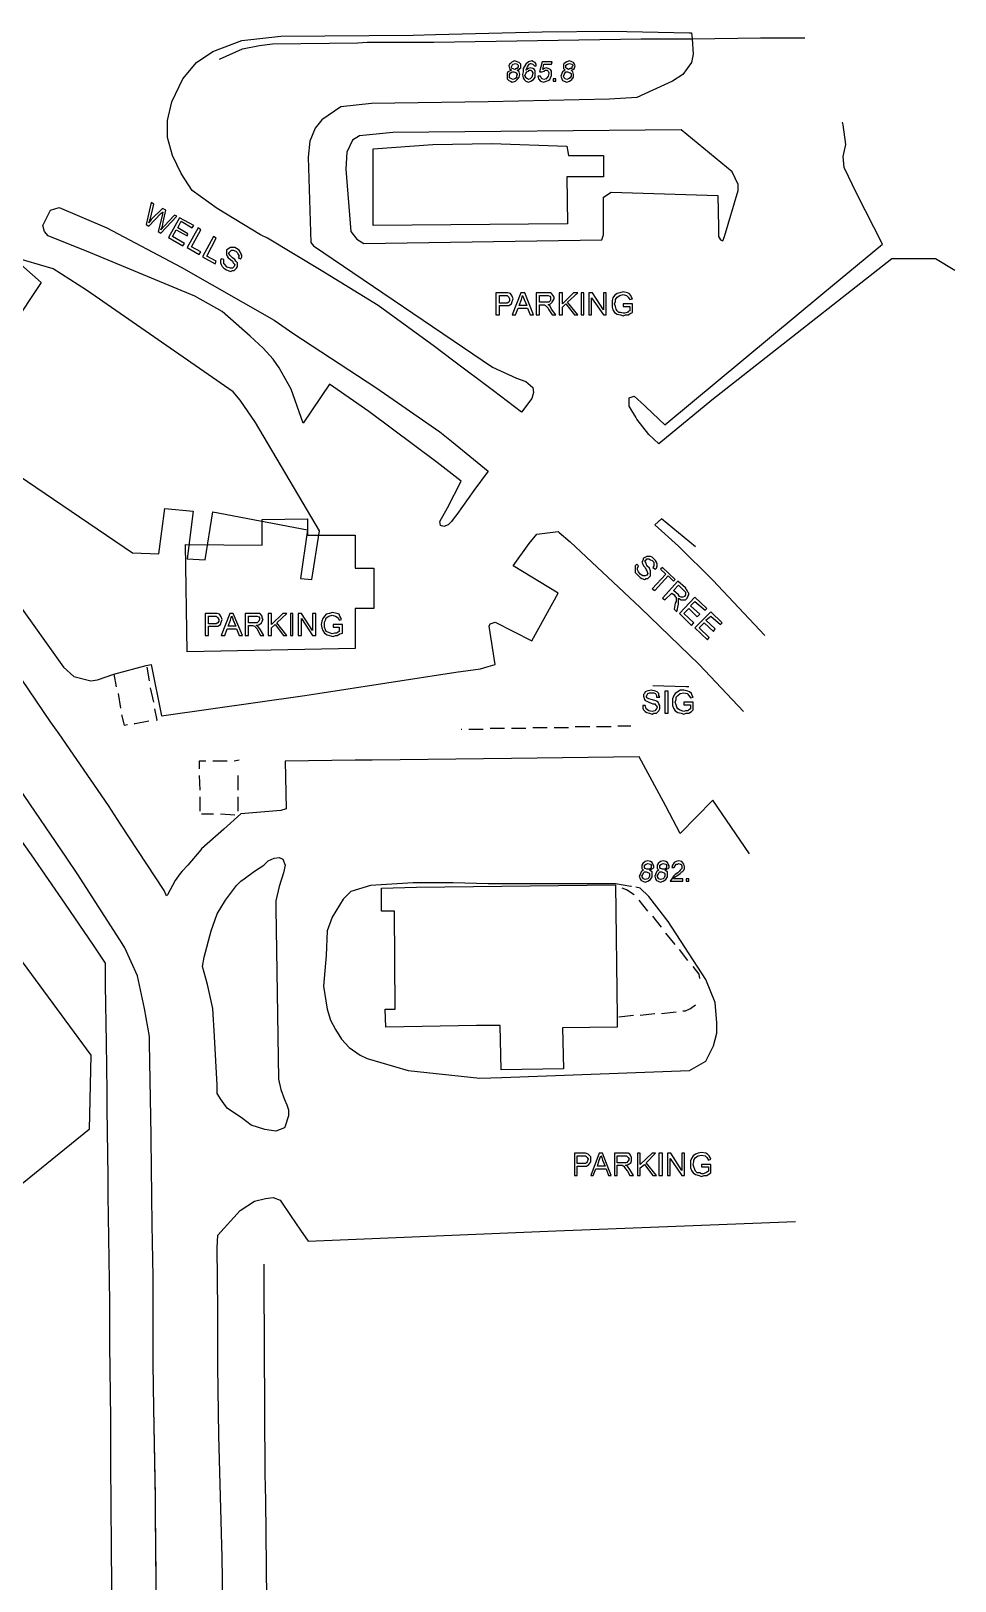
# Model space of a CAD drawing. Header units: feet. Extents: x -3749 to 14959, y 505 to 21005.
# Drawn here: x 9867 to 14199, y 8911 to 16181 of the extents above; entities that cross this region are included whole.
import ezdxf

# ---------------------------------------------------------------- set-up
doc = ezdxf.new("R2010")
doc.units = ezdxf.units.FT
doc.layers.add('Topo', color=7, linetype='CONTINUOUS')

msp = doc.modelspace()

# ---------------------------------------------------------------- linework, layer by layer
at = {"layer": 'Topo', "color": 7}
for points in [[(10943.2, 15225), (10739.2, 15349), (10623.2, 15433), (10571.2, 15513), (10531.2, 15597), (10507.2, 15681), (10507.2, 15761), (10527.2, 15849), (10579.2, 15956.9), (10643.2, 16032.9), (10719.2, 16084.9), (10855.2, 16136.9), (11039.2, 16156.9), (11659.2, 16160.9), (11763.2, 16164.9)], [(12967.2, 16144.9), (12971.2, 16072.9), (12963.2, 16032.9), (12923.2, 15976.9), (12875.2, 15944.9), (12707.2, 15869), (12579.2, 15861), (12011.2, 15849), (11463.2, 15841), (11319.2, 15825), (11231.2, 15765), (11199.2, 15725), (11175.2, 15665), (11167.2, 15589), (11179.2, 15189), (11191.2, 15173), (12031.2, 14605), (12143.2, 14553), (12187.2, 14537), (12219.2, 14509), (12223.2, 14485), (12215.2, 14457), (12167.2, 14393)], [(11443.2, 16128.9), (11755.2, 16128.9), (12727.2, 16144.9), (12927.2, 16144.9), (12967.2, 16144.9), (13287.2, 16148.9), (13495.2, 16148.9)], [(11763.2, 16164.9), (12263.2, 16176.9), (12587.2, 16180.9), (12955.2, 16172.9), (12959.2, 16172.9)], [(12959.2, 16172.9), (12963.2, 16172.9)], [(12963.2, 16172.9), (12967.2, 16144.9)], [(10751.2, 16048.9), (10859.2, 16096.9), (10939.2, 16112.9), (10999.2, 16120.9), (11399.2, 16124.9), (11443.2, 16128.9)], [(12915.2, 15717), (11563.2, 15705), (11407.2, 15689), (11375.2, 15669), (11347.2, 15613), (11343.2, 15533), (11367.2, 15241), (11395.2, 15205), (11427.2, 15185), (12543.2, 15201), (12551.2, 15225), (12551.2, 15293), (12551.2, 15361), (12551.2, 15401), (12587.2, 15425), (13087.2, 15409), (13091.2, 15261), (13091.2, 15217), (13099.2, 15201), (13111.2, 15197), (13119.2, 15217), (13183.2, 15433), (13183.2, 15461), (13155.2, 15521), (12915.2, 15717)], [(12751.2, 14417), (12839.2, 14333), (13579.2, 14949), (13859.2, 15181), (13739.2, 15417), (13679.2, 15541), (13675.2, 15593), (13687.2, 15649), (13675.2, 15741), (13671.2, 15753)], [(10127.2, 15149), (10115.2, 15153), (9947.2, 15221), (9931.2, 15241), (9923.2, 15269), (9959.2, 15341), (9999.2, 15353)], [(9999.2, 15353), (10223.2, 15257), (10571.2, 15073), (11007.2, 14825), (11099.2, 14761)], [(11843.2, 14637), (11759.2, 14701), (11495.2, 14893), (11227.2, 15057), (10975.2, 15209), (10943.2, 15225)], [(11771.2, 14157), (11451.2, 14397), (11267.2, 14525), (11143.2, 14341), (11087.2, 14501), (11031.2, 14601), (11003.2, 14641), (10955.2, 14693), (10895.2, 14749), (10763.2, 14865), (10635.2, 14937), (10127.2, 15149)], [(9411.2, 14585), (9683.2, 14181), (10343.2, 13733), (10467.2, 13729), (10495.2, 13941), (10627.2, 13929), (10599.2, 13705), (10683.2, 13701), (10719.2, 13925), (11163.2, 13841), (11131.2, 13613), (11183.2, 13609), (11219.2, 13837), (10919.2, 14345), (10847.2, 14449), (10815.2, 14489), (10127.2, 14965), (9971.2, 15065), (9779.2, 15121), (9915.2, 15001), (9779.2, 14797)], [(14199.2, 15057), (14107.2, 15113), (13903.2, 15113), (13059.2, 14449), (12811.2, 14245), (12763.2, 14289), (12707.2, 14361), (12703.2, 14369)], [(11099.2, 14761), (11483.2, 14509), (11783.2, 14301), (11839.2, 14257)], [(12167.2, 14393), (12035.2, 14493), (11843.2, 14637)], [(12703.2, 14369), (12671.2, 14421), (12671.2, 14461), (12695.2, 14469), (12743.2, 14425), (12751.2, 14417)], [(11839.2, 14257), (12011.2, 14117)], [(11819.2, 13945), (11883.2, 14069), (11771.2, 14157)], [(12011.2, 14117), (11943.2, 14025), (11863.2, 13913), (11851.2, 13897)], [(11851.2, 13897), (11839.2, 13881), (11823.2, 13865), (11803.2, 13857), (11787.2, 13861), (11783.2, 13881), (11819.2, 13945)], [(12983.2, 13761), (12823.2, 13893), (12791.2, 13865)], [(11211.2, 13073), (11859.2, 13173), (11975.2, 13189), (12011.2, 13201), (12043.2, 13209), (12015.2, 13389), (12019.2, 13401), (12043.2, 13409), (12215.2, 13321), (12339.2, 13545), (12127.2, 13673), (12203.2, 13777), (12239.2, 13821), (12339.2, 13833)], [(12339.2, 13833), (12343.2, 13829)], [(12343.2, 13829), (12395.2, 13785), (12723.2, 13477), (12999.2, 13209), (13207.2, 12989)], [(13307.2, 13345), (13063.2, 13605), (12903.2, 13765), (12791.2, 13865)], [(9627.2, 13749), (9651.2, 13713), (10019.2, 13197), (10067.2, 13153), (10147.2, 13133), (10179.2, 13137), (10255.2, 13165)], [(9999.2, 12885), (9959.2, 12941), (9755.2, 13241)], [(10255.2, 13165), (10407.2, 13205)], [(10407.2, 13205), (10431.2, 13209), (10479.2, 12969), (11151.2, 13065), (11211.2, 13073)], [(12939.2, 13105), (12783.2, 13109)], [(12951.2, 13105), (12939.2, 13105)], [(10287.2, 12461), (10231.2, 12549), (9999.2, 12885)], [(11387.2, 12761), (11059.2, 12757), (11063.2, 12533), (11039.2, 12525), (10851.2, 12509), (10771.2, 12437)], [(12119.2, 12769), (11467.2, 12761), (11387.2, 12761)], [(12843.2, 12545), (12719.2, 12777), (12119.2, 12769)], [(10035.2, 12301), (9811.2, 12629)], [(13235.2, 12321), (13063.2, 12573), (12911.2, 12417), (12843.2, 12545)], [(10503.2, 12125), (10491.2, 12149), (10287.2, 12461)], [(10771.2, 12437), (10667.2, 12345)], [(9791.2, 12425), (9867.2, 12317), (10027.2, 12085)], [(10295.2, 11901), (10087.2, 12225), (10035.2, 12301)], [(10667.2, 12345), (10663.2, 12341), (10603.2, 12269), (10575.2, 12241)], [(10851.2, 12193), (10867.2, 12205), (10915.2, 12241), (10959.2, 12269), (10979.2, 12289), (11007.2, 12301), (11031.2, 12305), (11047.2, 12297), (11059.2, 12269), (11051.2, 12233), (11031.2, 12169), (11015.2, 12101), (11015.2, 12065), (11019.2, 11769)], [(10575.2, 12241), (10567.2, 12229), (10543.2, 12197), (10507.2, 12129)], [(10739.2, 12041), (10779.2, 12105), (10831.2, 12173), (10851.2, 12193)], [(11683.2, 12185), (11659.2, 12185), (11459.2, 12173), (11367.2, 12145), (11331.2, 12109), (11279.2, 12025), (11255.2, 11961), (11251.2, 11845), (11239.2, 11701), (11255.2, 11593), (11271.2, 11541), (11295.2, 11497), (11323.2, 11453), (11359.2, 11413), (11411.2, 11377), (11443.2, 11361), (11635.2, 11305), (11971.2, 11269), (12075.2, 11273)], [(12683.2, 12169), (12679.2, 12169), (12607.2, 12181), (12119.2, 12181), (12111.2, 12181), (12011.2, 12181), (11847.2, 12185), (11683.2, 12185)], [(13031.2, 11733), (12855.2, 12005), (12763.2, 12121), (12723.2, 12161), (12703.2, 12165)], [(10027.2, 12085), (10159.2, 11893), (10215.2, 11809), (10215.2, 11705)], [(10507.2, 12129), (10503.2, 12125)], [(10679.2, 11837), (10711.2, 11961), (10739.2, 12041), (10739.2, 12041)], [(10423.2, 11433), (10423.2, 11465), (10399.2, 11597), (10367.2, 11749), (10307.2, 11881), (10295.2, 11901)], [(10671.2, 11793), (10679.2, 11837)], [(10707.2, 11653), (10695.2, 11709), (10671.2, 11793)], [(10215.2, 11705), (10219.2, 11437)], [(11019.2, 11769), (11027.2, 11265), (11039.2, 11217), (11055.2, 11169), (11067.2, 11145), (11075.2, 11121), (11075.2, 11093), (11059.2, 11045)], [(12075.2, 11273), (12955.2, 11305), (13031.2, 11349), (13067.2, 11421), (13083.2, 11481), (13083.2, 11529), (13075.2, 11625), (13031.2, 11733)], [(10739.2, 11197), (10739.2, 11237), (10727.2, 11465), (10719.2, 11597), (10707.2, 11653)], [(10219.2, 11437), (10223.2, 11205), (10223.2, 11125)], [(10431.2, 10985), (10431.2, 11001), (10423.2, 11433)], [(10755.2, 11173), (10743.2, 11193), (10739.2, 11197)], [(10223.2, 11125), (10227.2, 10809)], [(11059.2, 11045), (11055.2, 11037), (11015.2, 11021), (10963.2, 11029), (10899.2, 11049), (10859.2, 11081), (10787.2, 11129), (10755.2, 11173)], [(10435.2, 10581), (10431.2, 10985)], [(10227.2, 10809), (10227.2, 10721)], [(10227.2, 10721), (10235.2, 10221)], [(10743.2, 10533), (10847.2, 10649), (10915.2, 10693), (10967.2, 10705), (11003.2, 10709), (11035.2, 10697), (11083.2, 10625)], [(11083.2, 10625), (11131.2, 10557), (11167.2, 10505), (12327.2, 10553)], [(10439.2, 10153), (10439.2, 10337), (10435.2, 10581)], [(12327.2, 10553), (12531.2, 10561), (13451.2, 10597)], [(10743.2, 10181), (10739.2, 10473), (10743.2, 10533)], [(10959.2, 10397), (10959.2, 10313)], [(10959.2, 10313), (10963.2, 9413.1), (10967.2, 9289.1)], [(10235.2, 10221), (10235.2, 10017), (10239.2, 9673.1)], [(10747.2, 9593.1), (10743.2, 9917), (10743.2, 10181)], [(10439.2, 9929), (10439.2, 10153)], [(10439.2, 9929), (10439.2, 9929)], [(10439.2, 9929), (10439.2, 9929)], [(10443.2, 9721.1), (10439.2, 9929)], [(10443.2, 9721.1), (10439.2, 9929)], [(10239.2, 9673.1), (10239.2, 9461.1)], [(10451.2, 9309.1), (10443.2, 9721.1)], [(10451.2, 9225.1), (10451.2, 9297.1), (10443.2, 9721.1)], [(10763.2, 9021.1), (10747.2, 9593.1)], [(10239.2, 9461.1), (10243.2, 9073.1)], [(10459.2, 8457.1), (10451.2, 9237.1), (10451.2, 9309.1)], [(10967.2, 9289.1), (10975.2, 8361.1)], [(10459.2, 8409.1), (10451.2, 9225.1)], [(10243.2, 9073.1), (10247.2, 8517.1), (10251.2, 8093.1)], [(10775.2, 8269.1), (10767.2, 8817.1), (10763.2, 9021.1)]]:
    msp.add_lwpolyline(points, dxfattribs=at)
at = {"layer": 'Topo', "color": 1}
for points in [[(12119.2, 15996.9), (12111.2, 15992.9), (12103.2, 15988.9), (12099.2, 15980.9), (12099.2, 15968.9), (12099.2, 15956.9), (12107.2, 15948.9), (12115.2, 15944.9), (12123.2, 15940.9), (12139.2, 15944.9), (12147.2, 15952.9), (12155.2, 15964.9), (12159.2, 15976.9), (12155.2, 15988.9), (12147.2, 15996.9), (12155.2, 16000.9), (12159.2, 16004.9), (12163.2, 16008.9), (12163.2, 16016.9), (12163.2, 16024.9), (12155.2, 16032.9), (12147.2, 16036.9), (12135.2, 16040.9), (12123.2, 16036.9), (12115.2, 16028.9), (12111.2, 16024.9), (12107.2, 16016.9), (12111.2, 16004.9), (12119.2, 15996.9)], [(12119.2, 16012.9), (12123.2, 16020.9), (12127.2, 16024.9), (12139.2, 16028.9), (12147.2, 16024.9), (12151.2, 16020.9), (12151.2, 16016.9), (12151.2, 16012.9), (12147.2, 16004.9), (12143.2, 16004.9), (12135.2, 16000.9), (12123.2, 16004.9), (12119.2, 16008.9), (12119.2, 16012.9)], [(12187.2, 15996.9), (12195.2, 16012.9), (12199.2, 16020.9), (12203.2, 16024.9), (12207.2, 16028.9), (12211.2, 16028.9), (12219.2, 16024.9), (12227.2, 16016.9), (12235.2, 16016.9), (12235.2, 16024.9), (12231.2, 16032.9), (12223.2, 16036.9), (12215.2, 16040.9), (12199.2, 16036.9), (12187.2, 16024.9), (12175.2, 16004.9), (12175.2, 15988.9), (12171.2, 15976.9), (12175.2, 15960.9), (12179.2, 15952.9), (12187.2, 15944.9), (12199.2, 15940.9), (12211.2, 15944.9), (12223.2, 15952.9), (12231.2, 15964.9), (12231.2, 15980.9), (12231.2, 15992.9), (12227.2, 16000.9), (12219.2, 16004.9), (12207.2, 16008.9), (12199.2, 16004.9), (12187.2, 15996.9)], [(12183.2, 15972.9), (12187.2, 15980.9), (12191.2, 15988.9), (12199.2, 15992.9), (12203.2, 15996.9), (12211.2, 15996.9), (12215.2, 15992.9), (12219.2, 15984.9), (12219.2, 15980.9), (12215.2, 15964.9), (12207.2, 15956.9), (12199.2, 15952.9), (12195.2, 15956.9), (12187.2, 15960.9), (12187.2, 15964.9), (12183.2, 15972.9)], [(12243.2, 15968.9), (12247.2, 15956.9), (12255.2, 15944.9), (12271.2, 15940.9), (12283.2, 15944.9), (12291.2, 15948.9), (12299.2, 15952.9), (12303.2, 15960.9), (12307.2, 15972.9), (12307.2, 15980.9), (12307.2, 15992.9), (12303.2, 16000.9), (12291.2, 16004.9), (12283.2, 16008.9), (12275.2, 16004.9), (12267.2, 16000.9), (12271.2, 16024.9), (12307.2, 16024.9), (12311.2, 16036.9), (12263.2, 16036.9), (12251.2, 15988.9), (12263.2, 15988.9), (12271.2, 15992.9), (12279.2, 15996.9), (12287.2, 15996.9), (12291.2, 15992.9), (12295.2, 15984.9), (12295.2, 15980.9), (12291.2, 15968.9), (12283.2, 15956.9), (12271.2, 15952.9), (12263.2, 15956.9), (12259.2, 15960.9), (12255.2, 15968.9), (12243.2, 15968.9)], [(12371.2, 15996.9), (12363.2, 15992.9), (12359.2, 15988.9), (12355.2, 15980.9), (12351.2, 15968.9), (12355.2, 15956.9), (12359.2, 15948.9), (12367.2, 15944.9), (12379.2, 15940.9), (12391.2, 15944.9), (12403.2, 15952.9), (12411.2, 15964.9), (12411.2, 15976.9), (12407.2, 15988.9), (12399.2, 15996.9), (12407.2, 16000.9), (12415.2, 16004.9), (12415.2, 16008.9), (12419.2, 16016.9), (12415.2, 16024.9), (12411.2, 16032.9), (12403.2, 16036.9), (12391.2, 16040.9), (12379.2, 16036.9), (12367.2, 16028.9), (12363.2, 16024.9), (12363.2, 16016.9), (12363.2, 16004.9), (12371.2, 15996.9)], [(12375.2, 16012.9), (12375.2, 16020.9), (12383.2, 16024.9), (12391.2, 16028.9), (12403.2, 16024.9), (12407.2, 16020.9), (12407.2, 16016.9), (12403.2, 16012.9), (12403.2, 16004.9), (12395.2, 16004.9), (12387.2, 16000.9), (12379.2, 16004.9), (12375.2, 16008.9), (12375.2, 16012.9)], [(12111.2, 15968.9), (12111.2, 15976.9), (12115.2, 15984.9), (12123.2, 15988.9), (12131.2, 15988.9), (12143.2, 15984.9), (12143.2, 15980.9), (12147.2, 15976.9), (12143.2, 15968.9), (12143.2, 15960.9), (12135.2, 15956.9), (12127.2, 15952.9), (12119.2, 15956.9), (12111.2, 15960.9), (12111.2, 15968.9)], [(12315.2, 15944.9), (12327.2, 15944.9), (12327.2, 15956.9), (12315.2, 15956.9), (12315.2, 15944.9)], [(12363.2, 15968.9), (12367.2, 15976.9), (12371.2, 15984.9), (12375.2, 15988.9), (12383.2, 15988.9), (12395.2, 15984.9), (12399.2, 15980.9), (12399.2, 15976.9), (12399.2, 15968.9), (12395.2, 15960.9), (12387.2, 15956.9), (12379.2, 15952.9), (12371.2, 15956.9), (12367.2, 15960.9), (12363.2, 15968.9)], [(12027.2, 15653), (12379.2, 15641), (12387.2, 15597), (12551.2, 15597), (12551.2, 15497), (12379.2, 15497), (12383.2, 15277), (11471.2, 15269), (11471.2, 15629), (11751.2, 15649), (12027.2, 15653)], [(10407.2, 15273), (10419.2, 15265), (10475.2, 15325), (10487.2, 15333), (10483.2, 15329), (10483.2, 15321), (10463.2, 15241), (10475.2, 15233), (10551.2, 15313), (10539.2, 15317), (10491.2, 15265), (10475.2, 15249), (10483.2, 15265), (10487.2, 15285), (10499.2, 15341), (10483.2, 15349), (10431.2, 15297), (10427.2, 15289), (10419.2, 15281), (10427.2, 15301), (10443.2, 15369), (10431.2, 15377), (10407.2, 15273)], [(10511.2, 15213), (10579.2, 15173), (10587.2, 15185), (10531.2, 15217), (10547.2, 15249), (10599.2, 15221), (10603.2, 15229), (10555.2, 15257), (10571.2, 15289), (10623.2, 15257), (10631.2, 15269), (10563.2, 15305), (10511.2, 15213)], [(10599.2, 15165), (10655.2, 15133), (10663.2, 15145), (10619.2, 15169), (10663.2, 15249), (10651.2, 15257), (10599.2, 15165)], [(10671.2, 15121), (10731.2, 15089), (10735.2, 15101), (10691.2, 15125), (10735.2, 15209), (10723.2, 15217), (10671.2, 15121)], [(10759.2, 15113), (10755.2, 15105), (10755.2, 15093), (10759.2, 15085), (10763.2, 15077), (10771.2, 15069), (10783.2, 15061), (10791.2, 15057), (10803.2, 15053), (10811.2, 15057), (10819.2, 15057), (10831.2, 15069), (10835.2, 15077), (10835.2, 15085), (10835.2, 15093), (10827.2, 15101), (10823.2, 15109), (10811.2, 15117), (10799.2, 15129), (10795.2, 15137), (10795.2, 15141), (10799.2, 15145), (10803.2, 15149), (10807.2, 15153), (10815.2, 15153), (10827.2, 15149), (10835.2, 15141), (10839.2, 15133), (10843.2, 15125), (10839.2, 15117), (10851.2, 15113), (10855.2, 15121), (10855.2, 15129), (10851.2, 15137), (10847.2, 15145), (10843.2, 15153), (10831.2, 15161), (10823.2, 15165), (10815.2, 15165), (10803.2, 15165), (10795.2, 15161), (10783.2, 15153), (10783.2, 15145), (10783.2, 15137), (10783.2, 15133), (10787.2, 15125), (10791.2, 15117), (10803.2, 15109), (10811.2, 15101), (10815.2, 15093), (10819.2, 15089), (10823.2, 15085), (10819.2, 15077), (10811.2, 15069), (10803.2, 15069), (10787.2, 15073), (10775.2, 15085), (10771.2, 15089), (10771.2, 15097), (10771.2, 15109), (10759.2, 15113)], [(12047.2, 14849), (12063.2, 14849), (12063.2, 14893), (12087.2, 14893), (12107.2, 14893), (12119.2, 14901), (12123.2, 14913), (12127.2, 14925), (12123.2, 14937), (12115.2, 14949), (12103.2, 14953), (12095.2, 14953), (12087.2, 14953), (12047.2, 14953), (12047.2, 14849)], [(12063.2, 14905), (12063.2, 14941), (12087.2, 14941), (12095.2, 14941), (12099.2, 14941), (12107.2, 14933), (12111.2, 14925), (12111.2, 14917), (12107.2, 14909), (12099.2, 14905), (12087.2, 14905), (12063.2, 14905)], [(12123.2, 14849), (12139.2, 14849), (12151.2, 14881), (12195.2, 14881), (12207.2, 14849), (12223.2, 14849), (12183.2, 14953), (12163.2, 14953), (12123.2, 14849)], [(12155.2, 14893), (12167.2, 14921), (12171.2, 14941), (12175.2, 14933), (12179.2, 14921), (12191.2, 14893), (12155.2, 14893)], [(12235.2, 14849), (12251.2, 14849), (12251.2, 14897), (12267.2, 14897), (12275.2, 14897), (12279.2, 14893), (12287.2, 14885), (12291.2, 14881), (12295.2, 14873), (12311.2, 14849), (12327.2, 14849), (12307.2, 14877), (12299.2, 14893), (12291.2, 14897), (12303.2, 14901), (12311.2, 14909), (12315.2, 14917), (12319.2, 14925), (12319.2, 14933), (12315.2, 14941), (12307.2, 14949), (12303.2, 14953), (12295.2, 14953), (12283.2, 14953), (12235.2, 14953), (12235.2, 14849)], [(12251.2, 14909), (12251.2, 14941), (12283.2, 14941), (12291.2, 14941), (12299.2, 14937), (12303.2, 14933), (12303.2, 14925), (12303.2, 14917), (12295.2, 14909), (12287.2, 14909), (12279.2, 14909), (12251.2, 14909)], [(12343.2, 14849), (12359.2, 14849), (12359.2, 14885), (12375.2, 14901), (12415.2, 14849), (12431.2, 14849), (12383.2, 14909), (12431.2, 14953), (12411.2, 14953), (12359.2, 14901), (12359.2, 14953), (12343.2, 14953), (12343.2, 14849)], [(12447.2, 14849), (12459.2, 14849), (12459.2, 14953), (12447.2, 14953), (12447.2, 14849)], [(12483.2, 14849), (12495.2, 14849), (12495.2, 14929), (12551.2, 14849), (12563.2, 14849), (12563.2, 14953), (12551.2, 14953), (12551.2, 14873), (12499.2, 14953), (12483.2, 14953), (12483.2, 14849)], [(12643.2, 14889), (12675.2, 14889), (12675.2, 14869), (12667.2, 14865), (12663.2, 14861), (12651.2, 14857), (12643.2, 14857), (12631.2, 14861), (12623.2, 14861), (12615.2, 14869), (12611.2, 14877), (12607.2, 14889), (12603.2, 14901), (12607.2, 14913), (12607.2, 14921), (12615.2, 14933), (12627.2, 14941), (12643.2, 14945), (12659.2, 14941), (12667.2, 14933), (12675.2, 14921), (12687.2, 14925), (12683.2, 14933), (12679.2, 14941), (12671.2, 14949), (12663.2, 14953), (12643.2, 14957), (12627.2, 14953), (12615.2, 14949), (12603.2, 14941), (12595.2, 14929), (12591.2, 14917), (12591.2, 14901), (12591.2, 14885), (12595.2, 14873), (12603.2, 14861), (12615.2, 14853), (12631.2, 14849), (12643.2, 14845), (12655.2, 14849), (12667.2, 14849), (12679.2, 14857), (12687.2, 14861), (12687.2, 14901), (12643.2, 14901), (12643.2, 14889)], [(10591.2, 13773), (10951.2, 13769), (10951.2, 13889), (11163.2, 13893), (11163.2, 13817), (11387.2, 13817), (11387.2, 13661), (11475.2, 13661), (11475.2, 13473), (11387.2, 13473), (11387.2, 13285), (10599.2, 13269), (10591.2, 13773)], [(12707.2, 13681), (12699.2, 13673), (12699.2, 13661), (12699.2, 13653), (12699.2, 13641), (12707.2, 13633), (12715.2, 13625), (12723.2, 13617), (12731.2, 13613), (12743.2, 13609), (12751.2, 13613), (12759.2, 13613), (12767.2, 13621), (12771.2, 13625), (12771.2, 13633), (12771.2, 13641), (12771.2, 13649), (12767.2, 13661), (12755.2, 13673), (12751.2, 13685), (12747.2, 13693), (12747.2, 13697), (12751.2, 13701), (12755.2, 13705), (12763.2, 13705), (12771.2, 13701), (12779.2, 13697), (12787.2, 13689), (12787.2, 13681), (12787.2, 13673), (12783.2, 13665), (12795.2, 13657), (12799.2, 13661), (12803.2, 13673), (12803.2, 13681), (12799.2, 13689), (12795.2, 13697), (12787.2, 13705), (12779.2, 13713), (12771.2, 13717), (12763.2, 13717), (12755.2, 13717), (12739.2, 13709), (12735.2, 13697), (12731.2, 13689), (12735.2, 13681), (12739.2, 13673), (12747.2, 13665), (12751.2, 13653), (12755.2, 13649), (12759.2, 13637), (12755.2, 13629), (12747.2, 13625), (12735.2, 13625), (12723.2, 13633), (12715.2, 13645), (12711.2, 13653), (12711.2, 13661), (12715.2, 13673), (12707.2, 13681)], [(12779.2, 13565), (12791.2, 13557), (12855.2, 13625), (12879.2, 13601), (12887.2, 13609), (12827.2, 13665), (12819.2, 13657), (12843.2, 13633), (12779.2, 13565)], [(12827.2, 13521), (12839.2, 13513), (12871.2, 13545), (12883.2, 13537), (12887.2, 13529), (12891.2, 13525), (12891.2, 13513), (12891.2, 13505), (12887.2, 13497), (12883.2, 13469), (12895.2, 13457), (12903.2, 13493), (12903.2, 13509), (12903.2, 13521), (12915.2, 13513), (12923.2, 13513), (12935.2, 13513), (12943.2, 13521), (12947.2, 13529), (12951.2, 13537), (12951.2, 13545), (12947.2, 13549), (12943.2, 13557), (12935.2, 13569), (12899.2, 13601), (12827.2, 13521)], [(12879.2, 13557), (12903.2, 13581), (12927.2, 13557), (12935.2, 13549), (12935.2, 13545), (12935.2, 13537), (12931.2, 13529), (12923.2, 13525), (12915.2, 13525), (12907.2, 13529), (12903.2, 13537), (12879.2, 13557)], [(12907.2, 13449), (12963.2, 13393), (12975.2, 13405), (12927.2, 13449), (12951.2, 13473), (12991.2, 13433), (13003.2, 13445), (12959.2, 13485), (12979.2, 13505), (13027.2, 13465), (13035.2, 13473), (12979.2, 13525), (12907.2, 13449)], [(11283.2, 13385), (11311.2, 13385), (11311.2, 13365), (11307.2, 13361), (11299.2, 13357), (11291.2, 13357), (11279.2, 13353), (11271.2, 13357), (11259.2, 13361), (11251.2, 13365), (11247.2, 13373), (11243.2, 13385), (11243.2, 13397), (11243.2, 13409), (11247.2, 13417), (11251.2, 13429), (11263.2, 13437), (11279.2, 13441), (11295.2, 13437), (11307.2, 13429), (11311.2, 13417), (11323.2, 13421), (11319.2, 13429), (11315.2, 13437), (11311.2, 13445), (11303.2, 13449), (11279.2, 13453), (11267.2, 13449), (11251.2, 13445), (11243.2, 13437), (11235.2, 13425), (11231.2, 13413), (11227.2, 13397), (11231.2, 13381), (11235.2, 13369), (11243.2, 13357), (11255.2, 13349), (11267.2, 13345), (11283.2, 13341), (11295.2, 13345), (11303.2, 13345), (11315.2, 13353), (11327.2, 13357), (11327.2, 13397), (11283.2, 13397), (11283.2, 13385)], [(12979.2, 13381), (13039.2, 13325), (13047.2, 13337), (12999.2, 13381), (13023.2, 13405), (13067.2, 13365), (13075.2, 13377), (13031.2, 13417), (13055.2, 13437), (13099.2, 13397), (13107.2, 13405), (13055.2, 13457), (12979.2, 13381)], [(10683.2, 13345), (10699.2, 13345), (10699.2, 13389), (10723.2, 13389), (10743.2, 13389), (10755.2, 13397), (10759.2, 13409), (10763.2, 13421), (10759.2, 13433), (10751.2, 13445), (10739.2, 13449), (10731.2, 13449), (10723.2, 13449), (10683.2, 13449), (10683.2, 13345)], [(10699.2, 13401), (10699.2, 13437), (10723.2, 13437), (10731.2, 13437), (10735.2, 13437), (10743.2, 13429), (10747.2, 13421), (10747.2, 13413), (10743.2, 13405), (10735.2, 13401), (10723.2, 13401), (10699.2, 13401)], [(10759.2, 13345), (10775.2, 13345), (10787.2, 13377), (10831.2, 13377), (10843.2, 13345), (10859.2, 13345), (10815.2, 13449), (10799.2, 13449), (10759.2, 13345)], [(10791.2, 13389), (10803.2, 13417), (10807.2, 13437), (10811.2, 13429), (10815.2, 13417), (10827.2, 13389), (10791.2, 13389)], [(10871.2, 13345), (10887.2, 13345), (10887.2, 13393), (10903.2, 13393), (10907.2, 13393), (10915.2, 13389), (10923.2, 13381), (10927.2, 13377), (10931.2, 13369), (10943.2, 13345), (10959.2, 13345), (10943.2, 13373), (10931.2, 13389), (10923.2, 13393), (10939.2, 13397), (10947.2, 13405), (10951.2, 13413), (10955.2, 13421), (10951.2, 13429), (10951.2, 13437), (10943.2, 13445), (10939.2, 13449), (10931.2, 13449), (10919.2, 13449), (10871.2, 13449), (10871.2, 13345)], [(10887.2, 13405), (10887.2, 13437), (10919.2, 13437), (10927.2, 13437), (10935.2, 13433), (10939.2, 13429), (10939.2, 13421), (10935.2, 13413), (10927.2, 13405), (10923.2, 13405), (10915.2, 13405), (10887.2, 13405)], [(10979.2, 13345), (10995.2, 13345), (10995.2, 13381), (11011.2, 13397), (11051.2, 13345), (11067.2, 13345), (11019.2, 13405), (11067.2, 13449), (11047.2, 13449), (10995.2, 13397), (10995.2, 13449), (10979.2, 13449), (10979.2, 13345)], [(11083.2, 13345), (11095.2, 13345), (11095.2, 13449), (11083.2, 13449), (11083.2, 13345)], [(11119.2, 13345), (11135.2, 13345), (11135.2, 13425), (11187.2, 13345), (11203.2, 13345), (11203.2, 13449), (11187.2, 13449), (11187.2, 13369), (11135.2, 13449), (11119.2, 13449), (11119.2, 13345)], [(10255.2, 13165), (10267.2, 13105)], [(10423.2, 13133), (10411.2, 13197)], [(10443.2, 13033), (10427.2, 13101)], [(12735.2, 13017), (12735.2, 13005), (12739.2, 12997), (12747.2, 12989), (12755.2, 12985), (12767.2, 12981), (12779.2, 12977), (12787.2, 12981), (12799.2, 12981), (12807.2, 12989), (12811.2, 12993), (12815.2, 13001), (12815.2, 13009), (12815.2, 13017), (12811.2, 13025), (12807.2, 13033), (12799.2, 13037), (12791.2, 13041), (12775.2, 13045), (12763.2, 13049), (12755.2, 13053), (12755.2, 13057), (12751.2, 13061), (12755.2, 13065), (12759.2, 13073), (12767.2, 13077), (12775.2, 13077), (12787.2, 13077), (12795.2, 13073), (12799.2, 13065), (12799.2, 13057), (12815.2, 13057), (12811.2, 13065), (12811.2, 13073), (12803.2, 13081), (12795.2, 13085), (12775.2, 13089), (12755.2, 13085), (12747.2, 13081), (12743.2, 13073), (12739.2, 13069), (12739.2, 13061), (12743.2, 13045), (12747.2, 13041), (12755.2, 13037), (12763.2, 13033), (12775.2, 13029), (12783.2, 13025), (12791.2, 13025), (12795.2, 13021), (12799.2, 13017), (12803.2, 13009), (12799.2, 13001), (12791.2, 12993), (12779.2, 12989), (12763.2, 12993), (12751.2, 13001), (12747.2, 13017), (12735.2, 13017)], [(12927.2, 13021), (12959.2, 13021), (12959.2, 13001), (12951.2, 12997), (12947.2, 12993), (12935.2, 12993), (12927.2, 12989), (12919.2, 12993), (12907.2, 12997), (12899.2, 13001), (12895.2, 13009), (12891.2, 13021), (12887.2, 13033), (12891.2, 13045), (12891.2, 13057), (12899.2, 13065), (12911.2, 13073), (12927.2, 13077), (12943.2, 13073), (12951.2, 13065), (12959.2, 13053), (12971.2, 13057), (12967.2, 13065), (12963.2, 13073), (12955.2, 13081), (12947.2, 13085), (12927.2, 13089), (12911.2, 13089), (12899.2, 13081), (12887.2, 13073), (12879.2, 13061), (12875.2, 13049), (12875.2, 13033), (12875.2, 13017), (12879.2, 13005), (12887.2, 12993), (12899.2, 12985), (12915.2, 12981), (12927.2, 12977), (12939.2, 12981), (12951.2, 12981), (12963.2, 12989), (12971.2, 12997), (12971.2, 13033), (12927.2, 13033), (12927.2, 13021)], [(10275.2, 13073), (10287.2, 13005)], [(12839.2, 12981), (12855.2, 12981), (12855.2, 13085), (12839.2, 13085), (12839.2, 12981)], [(10291.2, 12973), (10303.2, 12925), (10319.2, 12929)], [(10355.2, 12933), (10419.2, 12945)], [(10459.2, 12949), (10447.2, 13001)], [(10455.2, 12949), (10459.2, 12949), (10459.2, 12949)], [(10351.2, 12933), (10355.2, 12933)], [(11887.2, 12905), (11883.2, 12905)], [(11987.2, 12905), (11919.2, 12905)], [(12087.2, 12909), (12019.2, 12909)], [(12187.2, 12909), (12119.2, 12909)], [(12287.2, 12913), (12219.2, 12913)], [(12387.2, 12913), (12319.2, 12913)], [(12487.2, 12917), (12419.2, 12917)], [(12587.2, 12917), (12519.2, 12917)], [(12679.2, 12921), (12619.2, 12921)], [(10687.2, 12757), (10655.2, 12757), (10655.2, 12721)], [(10787.2, 12757), (10719.2, 12757)], [(10843.2, 12761), (10819.2, 12757)], [(10655.2, 12689), (10659.2, 12621)], [(10839.2, 12621), (10839.2, 12689)], [(10659.2, 12589), (10659.2, 12521)], [(10839.2, 12521), (10839.2, 12589)], [(10667.2, 12509), (10723.2, 12509)], [(10755.2, 12509), (10823.2, 12505)], [(12739.2, 12245), (12731.2, 12241), (12727.2, 12237), (12723.2, 12225), (12719.2, 12217), (12723.2, 12205), (12727.2, 12197), (12735.2, 12193), (12747.2, 12189), (12759.2, 12193), (12771.2, 12201), (12779.2, 12213), (12779.2, 12225), (12779.2, 12237), (12767.2, 12245), (12775.2, 12249), (12783.2, 12253), (12787.2, 12257), (12787.2, 12265), (12783.2, 12273), (12779.2, 12281), (12771.2, 12285), (12759.2, 12289), (12747.2, 12285), (12735.2, 12277), (12731.2, 12269), (12731.2, 12261), (12731.2, 12253), (12739.2, 12245)], [(12811.2, 12245), (12803.2, 12241), (12799.2, 12237), (12795.2, 12225), (12791.2, 12217), (12795.2, 12205), (12799.2, 12197), (12807.2, 12193), (12819.2, 12189), (12831.2, 12193), (12843.2, 12201), (12851.2, 12213), (12851.2, 12225), (12851.2, 12237), (12839.2, 12245), (12847.2, 12249), (12855.2, 12253), (12859.2, 12257), (12859.2, 12265), (12855.2, 12273), (12851.2, 12281), (12843.2, 12285), (12831.2, 12289), (12819.2, 12285), (12807.2, 12277), (12803.2, 12269), (12803.2, 12261), (12803.2, 12253), (12811.2, 12245)], [(12863.2, 12193), (12923.2, 12193), (12923.2, 12205), (12879.2, 12205), (12887.2, 12213), (12891.2, 12217), (12899.2, 12221), (12911.2, 12229), (12919.2, 12237), (12923.2, 12241), (12927.2, 12245), (12931.2, 12253), (12931.2, 12261), (12927.2, 12273), (12919.2, 12285), (12903.2, 12289), (12891.2, 12285), (12883.2, 12281), (12875.2, 12269), (12871.2, 12257), (12883.2, 12257), (12887.2, 12265), (12891.2, 12273), (12899.2, 12273), (12903.2, 12277), (12911.2, 12273), (12915.2, 12273), (12919.2, 12265), (12919.2, 12261), (12919.2, 12253), (12911.2, 12245), (12907.2, 12241), (12899.2, 12233), (12887.2, 12225), (12879.2, 12217), (12871.2, 12205), (12863.2, 12193)], [(12731.2, 12217), (12735.2, 12225), (12739.2, 12233), (12743.2, 12237), (12751.2, 12237), (12763.2, 12233), (12767.2, 12229), (12767.2, 12225), (12767.2, 12217), (12763.2, 12209), (12759.2, 12205), (12747.2, 12201), (12739.2, 12205), (12735.2, 12209), (12731.2, 12217)], [(12743.2, 12261), (12743.2, 12269), (12751.2, 12273), (12759.2, 12277), (12771.2, 12273), (12775.2, 12269), (12775.2, 12265), (12775.2, 12257), (12771.2, 12253), (12763.2, 12249), (12755.2, 12249), (12747.2, 12253), (12743.2, 12257), (12743.2, 12261)], [(12803.2, 12217), (12807.2, 12225), (12811.2, 12233), (12815.2, 12237), (12823.2, 12237), (12835.2, 12233), (12839.2, 12229), (12839.2, 12225), (12839.2, 12217), (12835.2, 12209), (12831.2, 12205), (12819.2, 12201), (12811.2, 12205), (12807.2, 12209), (12803.2, 12217)], [(12815.2, 12261), (12815.2, 12269), (12823.2, 12273), (12831.2, 12277), (12843.2, 12273), (12847.2, 12269), (12847.2, 12265), (12847.2, 12257), (12843.2, 12253), (12835.2, 12249), (12827.2, 12249), (12819.2, 12253), (12815.2, 12257), (12815.2, 12261)], [(12615.2, 11557), (12615.2, 11509), (12359.2, 11505), (12363.2, 11313), (12071.2, 11309), (12067.2, 11517), (11955.2, 11517), (11531.2, 11509), (11527.2, 11593), (11575.2, 11593), (11571.2, 12053), (11511.2, 12053), (11511.2, 12161), (11675.2, 12165), (12607.2, 12177), (12615.2, 11557)], [(12607.2, 12177), (12607.2, 12177)], [(12695.2, 12129), (12659.2, 12153), (12639.2, 12161)], [(12939.2, 12193), (12951.2, 12193), (12951.2, 12205), (12939.2, 12205), (12939.2, 12193)], [(12759.2, 12053), (12719.2, 12105)], [(12823.2, 11977), (12783.2, 12029)], [(4919.2, 8317.1), (6291.2, 9433.1), (6339.2, 9309.1), (7815.2, 10445), (7743.2, 10661), (9391.2, 11973), (9747.2, 11921), (10147.2, 11377), (10139.2, 11029), (8467.2, 9673.1), (8547.2, 9577.1), (7027.2, 8345.1)], [(12887.2, 11897), (12843.2, 11949)], [(12947.2, 11821), (12907.2, 11873)], [(13003.2, 11737), (12999.2, 11757), (12971.2, 11793)], [(12623.2, 11557), (12691.2, 11565)], [(12723.2, 11565), (12791.2, 11573)], [(12823.2, 11573), (12891.2, 11581)], [(12923.2, 11585), (12935.2, 11585), (12959.2, 11597), (12983.2, 11613)], [(12415.2, 10813), (12427.2, 10813), (12427.2, 10857), (12455.2, 10857), (12471.2, 10857), (12483.2, 10865), (12491.2, 10877), (12491.2, 10889), (12491.2, 10901), (12479.2, 10913), (12467.2, 10917), (12463.2, 10917), (12451.2, 10917), (12415.2, 10917), (12415.2, 10813)], [(12427.2, 10869), (12427.2, 10905), (12455.2, 10905), (12463.2, 10905), (12467.2, 10905), (12475.2, 10897), (12479.2, 10889), (12475.2, 10877), (12471.2, 10873), (12467.2, 10869), (12455.2, 10869), (12427.2, 10869)], [(12491.2, 10813), (12503.2, 10813), (12515.2, 10845), (12563.2, 10845), (12575.2, 10813), (12587.2, 10813), (12547.2, 10917), (12531.2, 10917), (12491.2, 10813)], [(12523.2, 10857), (12531.2, 10885), (12539.2, 10905), (12543.2, 10897), (12547.2, 10885), (12559.2, 10857), (12523.2, 10857)], [(12603.2, 10813), (12615.2, 10813), (12615.2, 10861), (12631.2, 10861), (12639.2, 10861), (12647.2, 10857), (12651.2, 10849), (12655.2, 10845), (12663.2, 10833), (12675.2, 10813), (12691.2, 10813), (12675.2, 10841), (12663.2, 10857), (12655.2, 10861), (12667.2, 10865), (12679.2, 10873), (12683.2, 10881), (12683.2, 10889), (12683.2, 10897), (12679.2, 10905), (12675.2, 10913), (12667.2, 10917), (12659.2, 10917), (12647.2, 10917), (12603.2, 10917), (12603.2, 10813)], [(12615.2, 10873), (12615.2, 10905), (12647.2, 10905), (12659.2, 10905), (12663.2, 10901), (12667.2, 10897), (12671.2, 10889), (12667.2, 10881), (12659.2, 10873), (12655.2, 10873), (12647.2, 10873), (12615.2, 10873)], [(12711.2, 10813), (12723.2, 10813), (12723.2, 10849), (12743.2, 10865), (12783.2, 10813), (12799.2, 10813), (12751.2, 10873), (12795.2, 10917), (12779.2, 10917), (12723.2, 10865), (12723.2, 10917), (12711.2, 10917), (12711.2, 10813)], [(12811.2, 10813), (12827.2, 10813), (12827.2, 10917), (12811.2, 10917), (12811.2, 10813)], [(12851.2, 10813), (12863.2, 10813), (12863.2, 10893), (12919.2, 10813), (12931.2, 10813), (12931.2, 10917), (12919.2, 10917), (12919.2, 10837), (12867.2, 10917), (12851.2, 10917), (12851.2, 10813)], [(13011.2, 10853), (13043.2, 10853), (13043.2, 10833), (13035.2, 10829), (13031.2, 10825), (13019.2, 10821), (13011.2, 10821), (13003.2, 10825), (12991.2, 10825), (12983.2, 10833), (12979.2, 10841), (12975.2, 10853), (12971.2, 10865), (12975.2, 10877), (12975.2, 10885), (12983.2, 10897), (12995.2, 10905), (13011.2, 10909), (13027.2, 10905), (13035.2, 10897), (13043.2, 10885), (13055.2, 10889), (13051.2, 10897), (13047.2, 10905), (13039.2, 10913), (13031.2, 10917), (13011.2, 10921), (12995.2, 10917), (12983.2, 10913), (12971.2, 10905), (12963.2, 10893), (12959.2, 10881), (12959.2, 10865), (12959.2, 10849), (12963.2, 10837), (12971.2, 10825), (12983.2, 10817), (12999.2, 10813), (13011.2, 10809), (13023.2, 10813), (13035.2, 10813), (13047.2, 10821), (13055.2, 10825), (13055.2, 10865), (13011.2, 10865), (13011.2, 10853)]]:
    msp.add_lwpolyline(points, dxfattribs=at)

doc.saveas('drawing.dxf')
